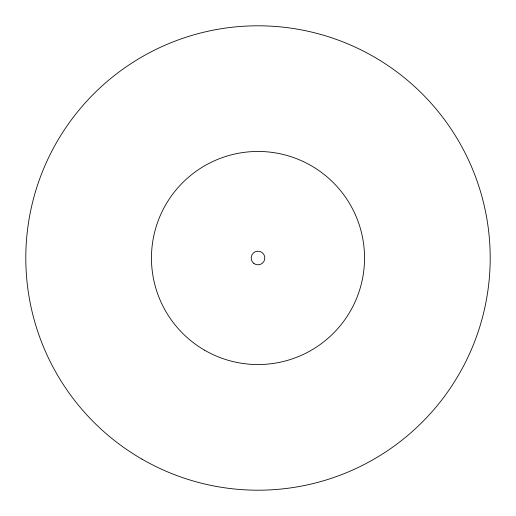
<?xml version="1.0" encoding="UTF-8"?>
<svg xmlns="http://www.w3.org/2000/svg" width="516" height="516" viewBox="0 0 516 516"><rect width="100%" height="100%" fill="white"/><g stroke="black" fill="none" stroke-linecap="round" stroke-linejoin="round"><path stroke-width="0.77" d="M204.729 350.267A106.541 106.541 0 0 0 364.541 258A106.541 106.541 0 0 0 204.729 165.733A106.541 106.541 0 0 0 204.729 350.267M141.9 459.092A232.2 232.2 0 0 0 490.2 258A232.2 232.2 0 0 0 141.9 56.908A232.2 232.2 0 0 0 141.9 459.092M253.84 263.418A6.831 6.831 0 0 0 264.772 258.89A6.831 6.831 0 0 0 255.388 251.692A6.831 6.831 0 0 0 253.84 263.418"/></g></svg>
